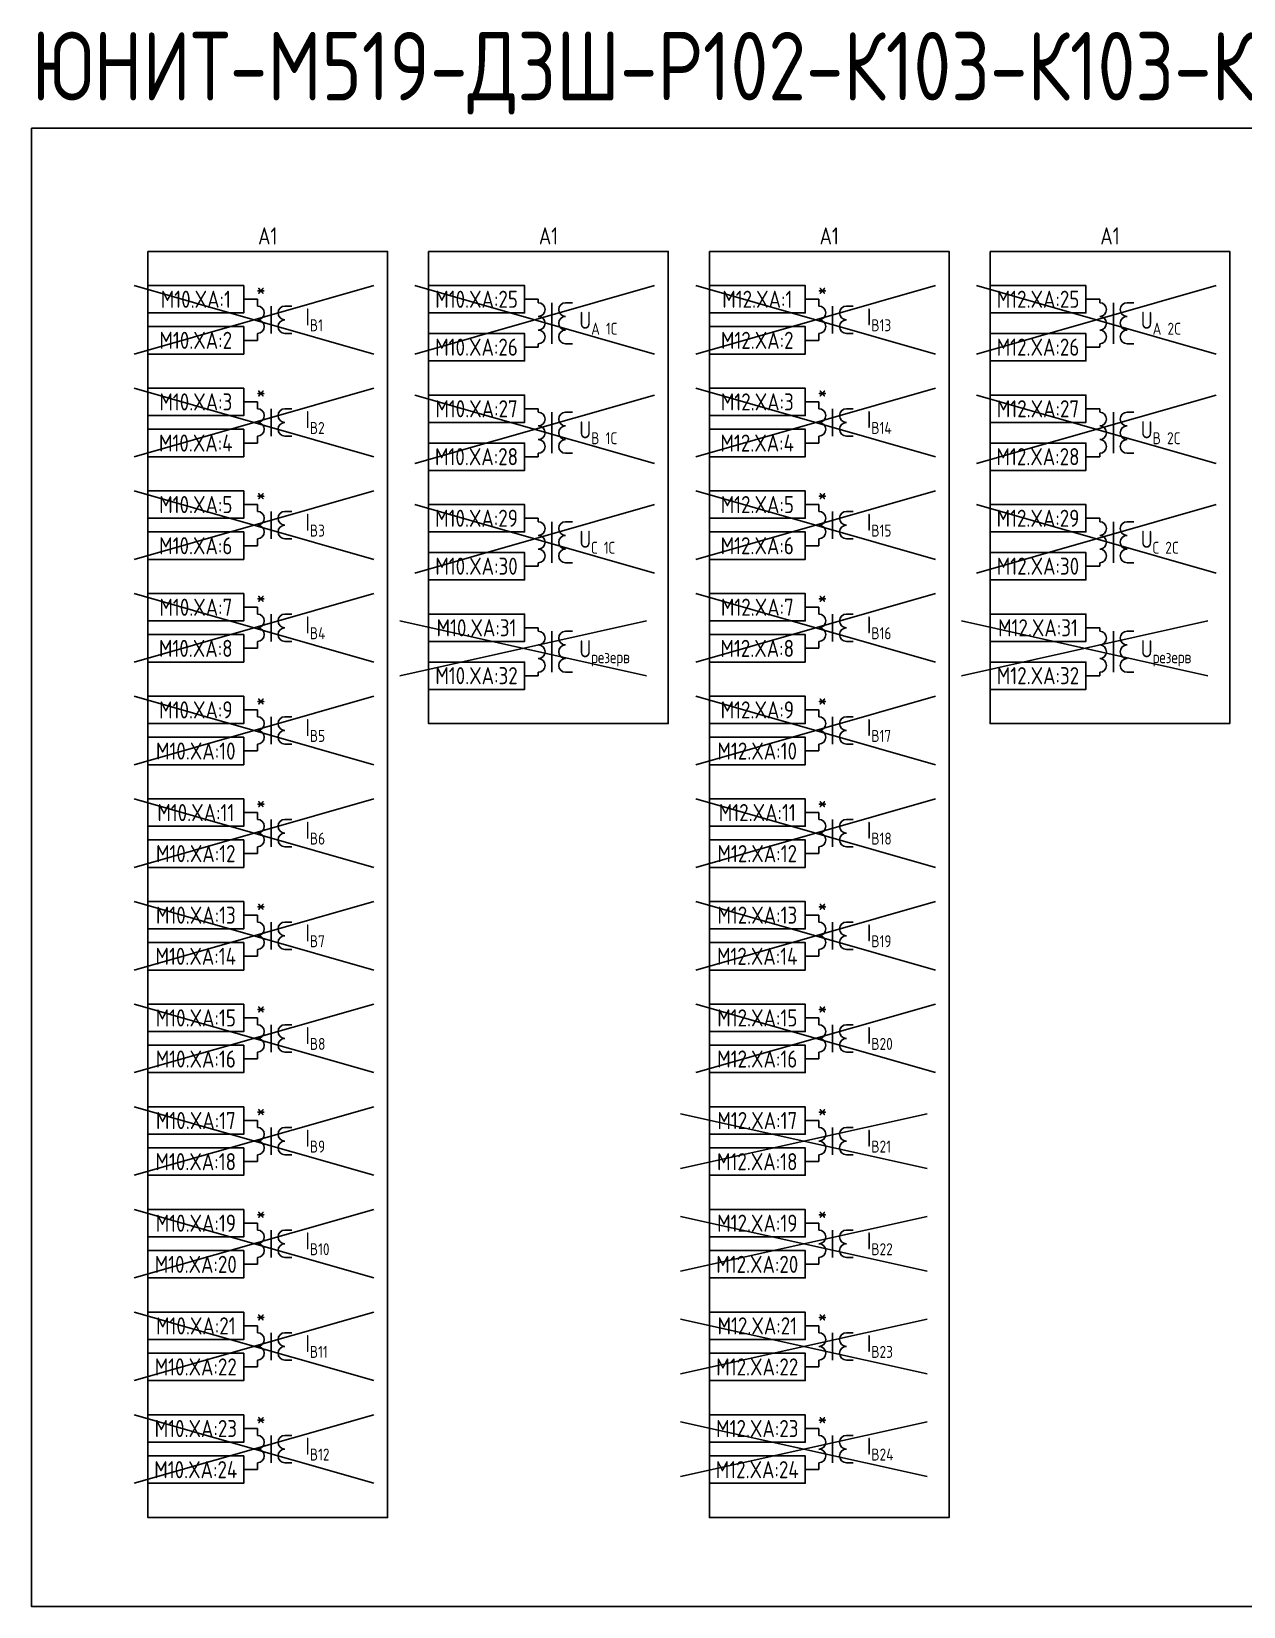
# Model space of a CAD drawing. Header units: millimetres. Extents: x -1612 to 9998, y -90 to 1220.
# Drawn here: x -1049.2 to -872.2, y 309 to 539.1 of the extents above; entities that cross this region are included whole.
import ezdxf

# ---------------------------------------------------------------- set-up
doc = ezdxf.new("R2010")
doc.units = ezdxf.units.MM
doc.styles.add('Gost_type_A', font='GOST_A.TTF')

msp = doc.modelspace()

# ---------------------------------------------------------------- linework, layer by layer
at = {"color": 210}
for p, q in [((-1034.18, 502), (-999.18, 492)), ((-1034.18, 492), (-999.18, 502)), ((-993.18, 502), (-958.18, 492)), ((-993.18, 492), (-958.18, 502)), ((-952.18, 502), (-917.18, 492)), ((-952.18, 492), (-917.18, 502)), ((-911.18, 502), (-876.18, 492)), ((-911.18, 492), (-876.18, 502)), ((-1034.18, 487), (-999.18, 477)), ((-1034.18, 477), (-999.18, 487)), ((-993.18, 486), (-958.18, 476)), ((-993.18, 476), (-958.18, 486)), ((-952.18, 487), (-917.18, 477)), ((-952.18, 477), (-917.18, 487)), ((-911.18, 486), (-876.18, 476)), ((-911.18, 476), (-876.18, 486)), ((-1034.18, 472), (-999.18, 462)), ((-1034.18, 462), (-999.18, 472)), ((-952.18, 472), (-917.18, 462)), ((-952.18, 462), (-917.18, 472)), ((-993.18, 470), (-958.18, 460)), ((-993.18, 460), (-958.18, 470)), ((-911.18, 470), (-876.18, 460)), ((-911.18, 460), (-876.18, 470)), ((-1034.18, 457), (-999.18, 447)), ((-1034.18, 447), (-999.18, 457)), ((-952.18, 457), (-917.18, 447)), ((-952.18, 447), (-917.18, 457)), ((-1034.18, 442), (-999.18, 432)), ((-1034.18, 432), (-999.18, 442)), ((-952.18, 442), (-917.18, 432)), ((-952.18, 432), (-917.18, 442)), ((-1034.18, 427), (-999.18, 417)), ((-1034.18, 417), (-999.18, 427)), ((-952.18, 427), (-917.18, 417)), ((-952.18, 417), (-917.18, 427)), ((-1034.18, 412), (-999.18, 402)), ((-1034.18, 402), (-999.18, 412)), ((-952.18, 412), (-917.18, 402)), ((-952.18, 402), (-917.18, 412)), ((-1034.18, 397), (-999.18, 387)), ((-1034.18, 387), (-999.18, 397)), ((-952.18, 397), (-917.18, 387)), ((-952.18, 387), (-917.18, 397)), ((-1034.18, 382), (-999.18, 372)), ((-1034.18, 372), (-999.18, 382)), ((-1034.18, 367), (-999.18, 357)), ((-1034.18, 357), (-999.18, 367)), ((-1034.18, 352), (-999.18, 342)), ((-1034.18, 342), (-999.18, 352)), ((-1034.18, 337), (-999.18, 327)), ((-1034.18, 327), (-999.18, 337))]:
    msp.add_line(p, q, dxfattribs=at)
for p, q in [((-1016.18, 500), (-1018.18, 500)), ((-934.18, 500), (-936.18, 500)), ((-1018.18, 494), (-1016.18, 494)), ((-936.18, 494), (-934.18, 494)), ((-1016.18, 485), (-1018.18, 485)), ((-934.18, 485), (-936.18, 485)), ((-1018.18, 479), (-1016.18, 479)), ((-936.18, 479), (-934.18, 479)), ((-1016.18, 470), (-1018.18, 470)), ((-934.18, 470), (-936.18, 470)), ((-1018.18, 464), (-1016.18, 464)), ((-936.18, 464), (-934.18, 464)), ((-1016.18, 455), (-1018.18, 455)), ((-934.18, 455), (-936.18, 455)), ((-1018.18, 449), (-1016.18, 449)), ((-936.18, 449), (-934.18, 449)), ((-1016.18, 440), (-1018.18, 440)), ((-934.18, 440), (-936.18, 440)), ((-1018.18, 434), (-1016.18, 434)), ((-936.18, 434), (-934.18, 434)), ((-1016.18, 425), (-1018.18, 425)), ((-934.18, 425), (-936.18, 425)), ((-1018.18, 419), (-1016.18, 419)), ((-936.18, 419), (-934.18, 419)), ((-1016.18, 410), (-1018.18, 410)), ((-934.18, 410), (-936.18, 410)), ((-1018.18, 404), (-1016.18, 404)), ((-936.18, 404), (-934.18, 404)), ((-1016.18, 395), (-1018.18, 395)), ((-934.18, 395), (-936.18, 395)), ((-1018.18, 389), (-1016.18, 389)), ((-936.18, 389), (-934.18, 389)), ((-1016.18, 380), (-1018.18, 380)), ((-934.18, 380), (-936.18, 380)), ((-1018.18, 374), (-1016.18, 374)), ((-936.18, 374), (-934.18, 374)), ((-1016.18, 365), (-1018.18, 365)), ((-934.18, 365), (-936.18, 365)), ((-1018.18, 359), (-1016.18, 359)), ((-936.18, 359), (-934.18, 359)), ((-1016.18, 350), (-1018.18, 350)), ((-934.18, 350), (-936.18, 350)), ((-1018.18, 344), (-1016.18, 344)), ((-936.18, 344), (-934.18, 344)), ((-1016.18, 335), (-1018.18, 335)), ((-934.18, 335), (-936.18, 335)), ((-1018.18, 329), (-1016.18, 329)), ((-936.18, 329), (-934.18, 329))]:
    msp.add_line(p, q)
at = {"ltscale": 4}
for p, q in [((-1016.18, 500), (-1016.18, 499)), ((-1016.18, 499.5), (-1016.18, 499)), ((-977.18, 500), (-975.18, 500)), ((-975.18, 500), (-975.18, 499.5)), ((-975.18, 500), (-975.18, 499.5)), ((-973.18, 499.5), (-973.18, 495.5)), ((-970.18, 499.5), (-971.18, 499.5)), ((-934.18, 500), (-934.18, 499)), ((-934.18, 499.5), (-934.18, 499)), ((-895.18, 500), (-893.18, 500)), ((-893.18, 500), (-893.18, 499.5)), ((-893.18, 500), (-893.18, 499.5)), ((-891.18, 499.5), (-891.18, 495.5)), ((-888.18, 499.5), (-889.18, 499.5)), ((-1014.18, 499), (-1014.18, 495)), ((-1014.18, 499), (-1014.18, 495)), ((-1011.18, 499), (-1012.18, 499)), ((-1011.18, 499), (-1012.18, 499)), ((-973.18, 497.5), (-973.18, 493.5)), ((-932.18, 499), (-932.18, 495)), ((-932.18, 499), (-932.18, 495)), ((-929.18, 499), (-930.18, 499)), ((-929.18, 499), (-930.18, 499)), ((-891.18, 497.5), (-891.18, 493.5)), ((-1016.18, 494), (-1016.18, 495)), ((-1011.18, 495), (-1012.18, 495)), ((-1011.18, 495), (-1012.18, 495)), ((-934.18, 494), (-934.18, 495)), ((-929.18, 495), (-930.18, 495)), ((-929.18, 495), (-930.18, 495)), ((-975.18, 493), (-977.18, 493)), ((-975.18, 493), (-975.18, 493.5)), ((-970.18, 493.5), (-971.18, 493.5)), ((-893.18, 493), (-895.18, 493)), ((-893.18, 493), (-893.18, 493.5)), ((-888.18, 493.5), (-889.18, 493.5)), ((-1016.18, 485), (-1016.18, 484)), ((-1016.18, 484.5), (-1016.18, 484)), ((-1014.18, 484), (-1014.18, 480)), ((-1014.18, 484), (-1014.18, 480)), ((-1011.18, 484), (-1012.18, 484)), ((-1011.18, 484), (-1012.18, 484)), ((-977.18, 484), (-975.18, 484)), ((-975.18, 484), (-975.18, 483.5)), ((-975.18, 484), (-975.18, 483.5)), ((-973.18, 483.5), (-973.18, 479.5)), ((-970.18, 483.5), (-971.18, 483.5)), ((-934.18, 485), (-934.18, 484)), ((-934.18, 484.5), (-934.18, 484)), ((-932.18, 484), (-932.18, 480)), ((-932.18, 484), (-932.18, 480)), ((-929.18, 484), (-930.18, 484)), ((-929.18, 484), (-930.18, 484)), ((-895.18, 484), (-893.18, 484)), ((-893.18, 484), (-893.18, 483.5)), ((-893.18, 484), (-893.18, 483.5)), ((-891.18, 483.5), (-891.18, 479.5)), ((-888.18, 483.5), (-889.18, 483.5)), ((-973.18, 481.5), (-973.18, 477.5)), ((-891.18, 481.5), (-891.18, 477.5)), ((-1016.18, 479), (-1016.18, 480)), ((-1011.18, 480), (-1012.18, 480)), ((-1011.18, 480), (-1012.18, 480)), ((-934.18, 479), (-934.18, 480)), ((-929.18, 480), (-930.18, 480)), ((-929.18, 480), (-930.18, 480)), ((-975.18, 477), (-977.18, 477)), ((-975.18, 477), (-975.18, 477.5)), ((-970.18, 477.5), (-971.18, 477.5)), ((-893.18, 477), (-895.18, 477)), ((-893.18, 477), (-893.18, 477.5)), ((-888.18, 477.5), (-889.18, 477.5)), ((-1016.18, 470), (-1016.18, 469)), ((-1016.18, 469.5), (-1016.18, 469)), ((-934.18, 470), (-934.18, 469)), ((-934.18, 469.5), (-934.18, 469)), ((-1014.18, 469), (-1014.18, 465)), ((-1014.18, 469), (-1014.18, 465)), ((-1011.18, 469), (-1012.18, 469)), ((-1011.18, 469), (-1012.18, 469)), ((-977.18, 468), (-975.18, 468)), ((-975.18, 468), (-975.18, 467.5)), ((-975.18, 468), (-975.18, 467.5)), ((-973.18, 467.5), (-973.18, 463.5)), ((-970.18, 467.5), (-971.18, 467.5)), ((-932.18, 469), (-932.18, 465)), ((-932.18, 469), (-932.18, 465)), ((-929.18, 469), (-930.18, 469)), ((-929.18, 469), (-930.18, 469)), ((-895.18, 468), (-893.18, 468)), ((-893.18, 468), (-893.18, 467.5)), ((-893.18, 468), (-893.18, 467.5)), ((-891.18, 467.5), (-891.18, 463.5)), ((-888.18, 467.5), (-889.18, 467.5)), ((-1016.18, 464), (-1016.18, 465)), ((-1011.18, 465), (-1012.18, 465)), ((-1011.18, 465), (-1012.18, 465)), ((-973.18, 465.5), (-973.18, 461.5)), ((-934.18, 464), (-934.18, 465)), ((-929.18, 465), (-930.18, 465)), ((-929.18, 465), (-930.18, 465)), ((-891.18, 465.5), (-891.18, 461.5)), ((-975.18, 461), (-977.18, 461)), ((-975.18, 461), (-975.18, 461.5)), ((-970.18, 461.5), (-971.18, 461.5)), ((-893.18, 461), (-895.18, 461)), ((-893.18, 461), (-893.18, 461.5)), ((-888.18, 461.5), (-889.18, 461.5)), ((-1016.18, 455), (-1016.18, 454)), ((-1016.18, 454.5), (-1016.18, 454)), ((-1014.18, 454), (-1014.18, 450)), ((-1014.18, 454), (-1014.18, 450)), ((-1011.18, 454), (-1012.18, 454)), ((-1011.18, 454), (-1012.18, 454)), ((-934.18, 455), (-934.18, 454)), ((-934.18, 454.5), (-934.18, 454)), ((-932.18, 454), (-932.18, 450)), ((-932.18, 454), (-932.18, 450)), ((-929.18, 454), (-930.18, 454)), ((-929.18, 454), (-930.18, 454)), ((-977.18, 452), (-975.18, 452)), ((-975.18, 452), (-975.18, 451.5)), ((-975.18, 452), (-975.18, 451.5)), ((-973.18, 451.5), (-973.18, 447.5)), ((-970.18, 451.5), (-971.18, 451.5)), ((-895.18, 452), (-893.18, 452)), ((-893.18, 452), (-893.18, 451.5)), ((-893.18, 452), (-893.18, 451.5)), ((-891.18, 451.5), (-891.18, 447.5)), ((-888.18, 451.5), (-889.18, 451.5)), ((-1016.18, 449), (-1016.18, 450)), ((-1011.18, 450), (-1012.18, 450)), ((-1011.18, 450), (-1012.18, 450)), ((-973.18, 449.5), (-973.18, 445.5)), ((-934.18, 449), (-934.18, 450)), ((-929.18, 450), (-930.18, 450)), ((-929.18, 450), (-930.18, 450)), ((-891.18, 449.5), (-891.18, 445.5)), ((-975.18, 445), (-977.18, 445)), ((-975.18, 445), (-975.18, 445.5)), ((-970.18, 445.5), (-971.18, 445.5)), ((-893.18, 445), (-895.18, 445)), ((-893.18, 445), (-893.18, 445.5)), ((-888.18, 445.5), (-889.18, 445.5)), ((-1016.18, 440), (-1016.18, 439)), ((-934.18, 440), (-934.18, 439)), ((-1016.18, 439.5), (-1016.18, 439)), ((-1014.18, 439), (-1014.18, 435)), ((-1014.18, 439), (-1014.18, 435)), ((-1011.18, 439), (-1012.18, 439)), ((-1011.18, 439), (-1012.18, 439)), ((-934.18, 439.5), (-934.18, 439)), ((-932.18, 439), (-932.18, 435)), ((-932.18, 439), (-932.18, 435)), ((-929.18, 439), (-930.18, 439)), ((-929.18, 439), (-930.18, 439)), ((-1016.18, 434), (-1016.18, 435)), ((-1011.18, 435), (-1012.18, 435)), ((-1011.18, 435), (-1012.18, 435)), ((-934.18, 434), (-934.18, 435)), ((-929.18, 435), (-930.18, 435)), ((-929.18, 435), (-930.18, 435)), ((-1016.18, 425), (-1016.18, 424)), ((-1016.18, 424.5), (-1016.18, 424)), ((-1014.18, 424), (-1014.18, 420)), ((-1014.18, 424), (-1014.18, 420)), ((-1011.18, 424), (-1012.18, 424)), ((-1011.18, 424), (-1012.18, 424)), ((-934.18, 425), (-934.18, 424)), ((-934.18, 424.5), (-934.18, 424)), ((-932.18, 424), (-932.18, 420)), ((-932.18, 424), (-932.18, 420)), ((-929.18, 424), (-930.18, 424)), ((-929.18, 424), (-930.18, 424)), ((-1016.18, 419), (-1016.18, 420)), ((-1011.18, 420), (-1012.18, 420)), ((-1011.18, 420), (-1012.18, 420)), ((-934.18, 419), (-934.18, 420)), ((-929.18, 420), (-930.18, 420)), ((-929.18, 420), (-930.18, 420)), ((-1016.18, 410), (-1016.18, 409)), ((-934.18, 410), (-934.18, 409)), ((-1016.18, 409.5), (-1016.18, 409)), ((-1014.18, 409), (-1014.18, 405)), ((-1014.18, 409), (-1014.18, 405)), ((-1011.18, 409), (-1012.18, 409)), ((-1011.18, 409), (-1012.18, 409)), ((-934.18, 409.5), (-934.18, 409)), ((-932.18, 409), (-932.18, 405)), ((-932.18, 409), (-932.18, 405)), ((-929.18, 409), (-930.18, 409)), ((-929.18, 409), (-930.18, 409)), ((-1016.18, 404), (-1016.18, 405)), ((-1011.18, 405), (-1012.18, 405)), ((-1011.18, 405), (-1012.18, 405)), ((-934.18, 404), (-934.18, 405)), ((-929.18, 405), (-930.18, 405)), ((-929.18, 405), (-930.18, 405)), ((-1016.18, 395), (-1016.18, 394)), ((-1016.18, 394.5), (-1016.18, 394)), ((-1014.18, 394), (-1014.18, 390)), ((-1014.18, 394), (-1014.18, 390)), ((-1011.18, 394), (-1012.18, 394)), ((-1011.18, 394), (-1012.18, 394)), ((-934.18, 395), (-934.18, 394)), ((-934.18, 394.5), (-934.18, 394)), ((-932.18, 394), (-932.18, 390)), ((-932.18, 394), (-932.18, 390)), ((-929.18, 394), (-930.18, 394)), ((-929.18, 394), (-930.18, 394)), ((-1016.18, 389), (-1016.18, 390)), ((-1011.18, 390), (-1012.18, 390)), ((-1011.18, 390), (-1012.18, 390)), ((-934.18, 389), (-934.18, 390)), ((-929.18, 390), (-930.18, 390)), ((-929.18, 390), (-930.18, 390)), ((-1016.18, 380), (-1016.18, 379)), ((-934.18, 380), (-934.18, 379)), ((-1016.18, 379.5), (-1016.18, 379)), ((-1014.18, 379), (-1014.18, 375)), ((-1014.18, 379), (-1014.18, 375)), ((-1011.18, 379), (-1012.18, 379)), ((-1011.18, 379), (-1012.18, 379)), ((-934.18, 379.5), (-934.18, 379)), ((-932.18, 379), (-932.18, 375)), ((-932.18, 379), (-932.18, 375)), ((-929.18, 379), (-930.18, 379)), ((-929.18, 379), (-930.18, 379)), ((-1016.18, 374), (-1016.18, 375)), ((-1011.18, 375), (-1012.18, 375)), ((-1011.18, 375), (-1012.18, 375)), ((-934.18, 374), (-934.18, 375)), ((-929.18, 375), (-930.18, 375)), ((-929.18, 375), (-930.18, 375)), ((-1016.18, 365), (-1016.18, 364)), ((-1016.18, 364.5), (-1016.18, 364)), ((-1014.18, 364), (-1014.18, 360)), ((-1014.18, 364), (-1014.18, 360)), ((-1011.18, 364), (-1012.18, 364)), ((-1011.18, 364), (-1012.18, 364)), ((-934.18, 365), (-934.18, 364)), ((-934.18, 364.5), (-934.18, 364)), ((-932.18, 364), (-932.18, 360)), ((-932.18, 364), (-932.18, 360)), ((-929.18, 364), (-930.18, 364)), ((-929.18, 364), (-930.18, 364)), ((-1016.18, 359), (-1016.18, 360)), ((-1011.18, 360), (-1012.18, 360)), ((-1011.18, 360), (-1012.18, 360)), ((-934.18, 359), (-934.18, 360)), ((-929.18, 360), (-930.18, 360)), ((-929.18, 360), (-930.18, 360)), ((-1016.18, 350), (-1016.18, 349)), ((-934.18, 350), (-934.18, 349)), ((-1016.18, 349.5), (-1016.18, 349)), ((-1014.18, 349), (-1014.18, 345)), ((-1014.18, 349), (-1014.18, 345)), ((-1011.18, 349), (-1012.18, 349)), ((-1011.18, 349), (-1012.18, 349)), ((-934.18, 349.5), (-934.18, 349)), ((-932.18, 349), (-932.18, 345)), ((-932.18, 349), (-932.18, 345)), ((-929.18, 349), (-930.18, 349)), ((-929.18, 349), (-930.18, 349)), ((-1016.18, 344), (-1016.18, 345)), ((-1011.18, 345), (-1012.18, 345)), ((-1011.18, 345), (-1012.18, 345)), ((-934.18, 344), (-934.18, 345)), ((-929.18, 345), (-930.18, 345)), ((-929.18, 345), (-930.18, 345)), ((-1016.18, 335), (-1016.18, 334)), ((-1016.18, 334.5), (-1016.18, 334)), ((-1014.18, 334), (-1014.18, 330)), ((-1014.18, 334), (-1014.18, 330)), ((-1011.18, 334), (-1012.18, 334)), ((-1011.18, 334), (-1012.18, 334)), ((-934.18, 335), (-934.18, 334)), ((-934.18, 334.5), (-934.18, 334)), ((-932.18, 334), (-932.18, 330)), ((-932.18, 334), (-932.18, 330)), ((-929.18, 334), (-930.18, 334)), ((-929.18, 334), (-930.18, 334)), ((-1016.18, 329), (-1016.18, 330)), ((-1011.18, 330), (-1012.18, 330)), ((-1011.18, 330), (-1012.18, 330)), ((-934.18, 329), (-934.18, 330)), ((-929.18, 330), (-930.18, 330)), ((-929.18, 330), (-930.18, 330))]:
    msp.add_line(p, q, dxfattribs=at)
at = {"color": 3}
for p, q in [((-995.38, 453), (-959.38, 445)), ((-995.38, 445), (-959.38, 453)), ((-913.38, 453), (-877.38, 445)), ((-913.38, 445), (-877.38, 453)), ((-954.38, 381), (-918.38, 373)), ((-954.38, 373), (-918.38, 381)), ((-954.38, 366), (-918.38, 358)), ((-954.38, 358), (-918.38, 366)), ((-954.38, 351), (-918.38, 343)), ((-954.38, 343), (-918.38, 351)), ((-954.38, 336), (-918.38, 328)), ((-954.38, 328), (-918.38, 336))]:
    msp.add_line(p, q, dxfattribs=at)
for points in [[(-1049.18, 525), (213.82, 525), (213.82, 309), (-1049.18, 309)], [(-1032.18, 507), (-997.18, 507), (-997.18, 322), (-1032.18, 322)], [(-991.18, 507), (-956.18, 507), (-956.18, 438), (-991.18, 438)], [(-950.18, 507), (-915.18, 507), (-915.18, 322), (-950.18, 322)], [(-909.18, 507), (-874.18, 507), (-874.18, 438), (-909.18, 438)], [(-1032.18, 502), (-1018.18, 502), (-1018.18, 498), (-1032.18, 498)], [(-991.18, 502), (-977.18, 502), (-977.18, 498), (-991.18, 498)], [(-950.18, 502), (-936.18, 502), (-936.18, 498), (-950.18, 498)], [(-909.18, 502), (-895.18, 502), (-895.18, 498), (-909.18, 498)], [(-1032.18, 496), (-1018.18, 496), (-1018.18, 492), (-1032.18, 492)], [(-991.18, 495), (-977.18, 495), (-977.18, 491), (-991.18, 491)], [(-950.18, 496), (-936.18, 496), (-936.18, 492), (-950.18, 492)], [(-909.18, 495), (-895.18, 495), (-895.18, 491), (-909.18, 491)], [(-1032.18, 487), (-1018.18, 487), (-1018.18, 483), (-1032.18, 483)], [(-991.18, 486), (-977.18, 486), (-977.18, 482), (-991.18, 482)], [(-950.18, 487), (-936.18, 487), (-936.18, 483), (-950.18, 483)], [(-909.18, 486), (-895.18, 486), (-895.18, 482), (-909.18, 482)], [(-1032.18, 481), (-1018.18, 481), (-1018.18, 477), (-1032.18, 477)], [(-950.18, 481), (-936.18, 481), (-936.18, 477), (-950.18, 477)], [(-991.18, 479), (-977.18, 479), (-977.18, 475), (-991.18, 475)], [(-909.18, 479), (-895.18, 479), (-895.18, 475), (-909.18, 475)], [(-1032.18, 472), (-1018.18, 472), (-1018.18, 468), (-1032.18, 468)], [(-950.18, 472), (-936.18, 472), (-936.18, 468), (-950.18, 468)], [(-991.18, 470), (-977.18, 470), (-977.18, 466), (-991.18, 466)], [(-909.18, 470), (-895.18, 470), (-895.18, 466), (-909.18, 466)], [(-1032.18, 466), (-1018.18, 466), (-1018.18, 462), (-1032.18, 462)], [(-950.18, 466), (-936.18, 466), (-936.18, 462), (-950.18, 462)], [(-991.18, 463), (-977.18, 463), (-977.18, 459), (-991.18, 459)], [(-909.18, 463), (-895.18, 463), (-895.18, 459), (-909.18, 459)], [(-1032.18, 457), (-1018.18, 457), (-1018.18, 453), (-1032.18, 453)], [(-950.18, 457), (-936.18, 457), (-936.18, 453), (-950.18, 453)], [(-991.18, 454), (-977.18, 454), (-977.18, 450), (-991.18, 450)], [(-909.18, 454), (-895.18, 454), (-895.18, 450), (-909.18, 450)], [(-1032.18, 451), (-1018.18, 451), (-1018.18, 447), (-1032.18, 447)], [(-950.18, 451), (-936.18, 451), (-936.18, 447), (-950.18, 447)], [(-991.18, 447), (-977.18, 447), (-977.18, 443), (-991.18, 443)], [(-909.18, 447), (-895.18, 447), (-895.18, 443), (-909.18, 443)], [(-1032.18, 442), (-1018.18, 442), (-1018.18, 438), (-1032.18, 438)], [(-950.18, 442), (-936.18, 442), (-936.18, 438), (-950.18, 438)], [(-1032.18, 436), (-1018.18, 436), (-1018.18, 432), (-1032.18, 432)], [(-950.18, 436), (-936.18, 436), (-936.18, 432), (-950.18, 432)], [(-1032.18, 427), (-1018.18, 427), (-1018.18, 423), (-1032.18, 423)], [(-950.18, 427), (-936.18, 427), (-936.18, 423), (-950.18, 423)], [(-1032.18, 421), (-1018.18, 421), (-1018.18, 417), (-1032.18, 417)], [(-950.18, 421), (-936.18, 421), (-936.18, 417), (-950.18, 417)], [(-1032.18, 412), (-1018.18, 412), (-1018.18, 408), (-1032.18, 408)], [(-950.18, 412), (-936.18, 412), (-936.18, 408), (-950.18, 408)], [(-1032.18, 406), (-1018.18, 406), (-1018.18, 402), (-1032.18, 402)], [(-950.18, 406), (-936.18, 406), (-936.18, 402), (-950.18, 402)], [(-1032.18, 397), (-1018.18, 397), (-1018.18, 393), (-1032.18, 393)], [(-950.18, 397), (-936.18, 397), (-936.18, 393), (-950.18, 393)], [(-1032.18, 391), (-1018.18, 391), (-1018.18, 387), (-1032.18, 387)], [(-950.18, 391), (-936.18, 391), (-936.18, 387), (-950.18, 387)], [(-1032.18, 382), (-1018.18, 382), (-1018.18, 378), (-1032.18, 378)], [(-950.18, 382), (-936.18, 382), (-936.18, 378), (-950.18, 378)], [(-1032.18, 376), (-1018.18, 376), (-1018.18, 372), (-1032.18, 372)], [(-950.18, 376), (-936.18, 376), (-936.18, 372), (-950.18, 372)], [(-1032.18, 367), (-1018.18, 367), (-1018.18, 363), (-1032.18, 363)], [(-950.18, 367), (-936.18, 367), (-936.18, 363), (-950.18, 363)], [(-1032.18, 361), (-1018.18, 361), (-1018.18, 357), (-1032.18, 357)], [(-950.18, 361), (-936.18, 361), (-936.18, 357), (-950.18, 357)], [(-1032.18, 352), (-1018.18, 352), (-1018.18, 348), (-1032.18, 348)], [(-950.18, 352), (-936.18, 352), (-936.18, 348), (-950.18, 348)], [(-1032.18, 346), (-1018.18, 346), (-1018.18, 342), (-1032.18, 342)], [(-950.18, 346), (-936.18, 346), (-936.18, 342), (-950.18, 342)], [(-1032.18, 337), (-1018.18, 337), (-1018.18, 333), (-1032.18, 333)], [(-950.18, 337), (-936.18, 337), (-936.18, 333), (-950.18, 333)], [(-1032.18, 331), (-1018.18, 331), (-1018.18, 327), (-1032.18, 327)], [(-950.18, 331), (-936.18, 331), (-936.18, 327), (-950.18, 327)]]:
    msp.add_lwpolyline(points, close=True)
at = {"ltscale": 4}
for centre, start, end in [((-975.18, 498.5), 270, 90), ((-971.18, 498.5), 90, 270), ((-971.18, 498.5), 90, 270), ((-893.18, 498.5), 270, 90), ((-889.18, 498.5), 90, 270), ((-889.18, 498.5), 90, 270), ((-1016.18, 498), 270, 90), ((-1016.18, 498), 270, 90), ((-1012.18, 498), 90, 270), ((-1012.18, 498), 90, 270), ((-975.18, 496.5), 270, 90), ((-971.18, 496.5), 90, 270), ((-971.18, 496.5), 90, 270), ((-934.18, 498), 270, 90), ((-934.18, 498), 270, 90), ((-930.18, 498), 90, 270), ((-930.18, 498), 90, 270), ((-893.18, 496.5), 270, 90), ((-889.18, 496.5), 90, 270), ((-889.18, 496.5), 90, 270), ((-1016.18, 496), 270, 90), ((-1016.18, 496), 270, 90), ((-1012.18, 496), 90, 270), ((-1012.18, 496), 90, 270), ((-975.18, 494.5), 270, 90), ((-971.18, 494.5), 90, 270), ((-934.18, 496), 270, 90), ((-934.18, 496), 270, 90), ((-930.18, 496), 90, 270), ((-930.18, 496), 90, 270), ((-893.18, 494.5), 270, 90), ((-889.18, 494.5), 90, 270), ((-1016.18, 483), 270, 90), ((-1016.18, 483), 270, 90), ((-1012.18, 483), 90, 270), ((-1012.18, 483), 90, 270), ((-975.18, 482.5), 270, 90), ((-971.18, 482.5), 90, 270), ((-971.18, 482.5), 90, 270), ((-934.18, 483), 270, 90), ((-934.18, 483), 270, 90), ((-930.18, 483), 90, 270), ((-930.18, 483), 90, 270), ((-893.18, 482.5), 270, 90), ((-889.18, 482.5), 90, 270), ((-889.18, 482.5), 90, 270), ((-1016.18, 481), 270, 90), ((-1016.18, 481), 270, 90), ((-1012.18, 481), 90, 270), ((-1012.18, 481), 90, 270), ((-975.18, 480.5), 270, 90), ((-971.18, 480.5), 90, 270), ((-971.18, 480.5), 90, 270), ((-934.18, 481), 270, 90), ((-934.18, 481), 270, 90), ((-930.18, 481), 90, 270), ((-930.18, 481), 90, 270), ((-893.18, 480.5), 270, 90), ((-889.18, 480.5), 90, 270), ((-889.18, 480.5), 90, 270), ((-975.18, 478.5), 270, 90), ((-971.18, 478.5), 90, 270), ((-893.18, 478.5), 270, 90), ((-889.18, 478.5), 90, 270), ((-1016.18, 468), 270, 90), ((-1016.18, 468), 270, 90), ((-1012.18, 468), 90, 270), ((-1012.18, 468), 90, 270), ((-975.18, 466.5), 270, 90), ((-971.18, 466.5), 90, 270), ((-971.18, 466.5), 90, 270), ((-934.18, 468), 270, 90), ((-934.18, 468), 270, 90), ((-930.18, 468), 90, 270), ((-930.18, 468), 90, 270), ((-893.18, 466.5), 270, 90), ((-889.18, 466.5), 90, 270), ((-889.18, 466.5), 90, 270), ((-1016.18, 466), 270, 90), ((-1016.18, 466), 270, 90), ((-1012.18, 466), 90, 270), ((-1012.18, 466), 90, 270), ((-975.18, 464.5), 270, 90), ((-971.18, 464.5), 90, 270), ((-971.18, 464.5), 90, 270), ((-934.18, 466), 270, 90), ((-934.18, 466), 270, 90), ((-930.18, 466), 90, 270), ((-930.18, 466), 90, 270), ((-893.18, 464.5), 270, 90), ((-889.18, 464.5), 90, 270), ((-889.18, 464.5), 90, 270), ((-975.18, 462.5), 270, 90), ((-971.18, 462.5), 90, 270), ((-893.18, 462.5), 270, 90), ((-889.18, 462.5), 90, 270), ((-1016.18, 453), 270, 90), ((-1016.18, 453), 270, 90), ((-1012.18, 453), 90, 270), ((-1012.18, 453), 90, 270), ((-934.18, 453), 270, 90), ((-934.18, 453), 270, 90), ((-930.18, 453), 90, 270), ((-930.18, 453), 90, 270), ((-1016.18, 451), 270, 90), ((-1016.18, 451), 270, 90), ((-1012.18, 451), 90, 270), ((-1012.18, 451), 90, 270), ((-975.18, 450.5), 270, 90), ((-971.18, 450.5), 90, 270), ((-971.18, 450.5), 90, 270), ((-934.18, 451), 270, 90), ((-934.18, 451), 270, 90), ((-930.18, 451), 90, 270), ((-930.18, 451), 90, 270), ((-893.18, 450.5), 270, 90), ((-889.18, 450.5), 90, 270), ((-889.18, 450.5), 90, 270), ((-975.18, 448.5), 270, 90), ((-971.18, 448.5), 90, 270), ((-971.18, 448.5), 90, 270), ((-893.18, 448.5), 270, 90), ((-889.18, 448.5), 90, 270), ((-889.18, 448.5), 90, 270), ((-975.18, 446.5), 270, 90), ((-971.18, 446.5), 90, 270), ((-893.18, 446.5), 270, 90), ((-889.18, 446.5), 90, 270), ((-1016.18, 438), 270, 90), ((-1016.18, 438), 270, 90), ((-1012.18, 438), 90, 270), ((-1012.18, 438), 90, 270), ((-934.18, 438), 270, 90), ((-934.18, 438), 270, 90), ((-930.18, 438), 90, 270), ((-930.18, 438), 90, 270), ((-1016.18, 436), 270, 90), ((-1016.18, 436), 270, 90), ((-1012.18, 436), 90, 270), ((-1012.18, 436), 90, 270), ((-934.18, 436), 270, 90), ((-934.18, 436), 270, 90), ((-930.18, 436), 90, 270), ((-930.18, 436), 90, 270), ((-1016.18, 423), 270, 90), ((-1016.18, 423), 270, 90), ((-1012.18, 423), 90, 270), ((-1012.18, 423), 90, 270), ((-934.18, 423), 270, 90), ((-934.18, 423), 270, 90), ((-930.18, 423), 90, 270), ((-930.18, 423), 90, 270), ((-1016.18, 421), 270, 90), ((-1016.18, 421), 270, 90), ((-1012.18, 421), 90, 270), ((-1012.18, 421), 90, 270), ((-934.18, 421), 270, 90), ((-934.18, 421), 270, 90), ((-930.18, 421), 90, 270), ((-930.18, 421), 90, 270), ((-1016.18, 408), 270, 90), ((-1016.18, 408), 270, 90), ((-1012.18, 408), 90, 270), ((-1012.18, 408), 90, 270), ((-934.18, 408), 270, 90), ((-934.18, 408), 270, 90), ((-930.18, 408), 90, 270), ((-930.18, 408), 90, 270), ((-1016.18, 406), 270, 90), ((-1016.18, 406), 270, 90), ((-1012.18, 406), 90, 270), ((-1012.18, 406), 90, 270), ((-934.18, 406), 270, 90), ((-934.18, 406), 270, 90), ((-930.18, 406), 90, 270), ((-930.18, 406), 90, 270), ((-1016.18, 393), 270, 90), ((-1016.18, 393), 270, 90), ((-1012.18, 393), 90, 270), ((-1012.18, 393), 90, 270), ((-934.18, 393), 270, 90), ((-934.18, 393), 270, 90), ((-930.18, 393), 90, 270), ((-930.18, 393), 90, 270), ((-1016.18, 391), 270, 90), ((-1016.18, 391), 270, 90), ((-1012.18, 391), 90, 270), ((-1012.18, 391), 90, 270), ((-934.18, 391), 270, 90), ((-934.18, 391), 270, 90), ((-930.18, 391), 90, 270), ((-930.18, 391), 90, 270), ((-1016.18, 378), 270, 90), ((-1016.18, 378), 270, 90), ((-1012.18, 378), 90, 270), ((-1012.18, 378), 90, 270), ((-934.18, 378), 270, 90), ((-934.18, 378), 270, 90), ((-930.18, 378), 90, 270), ((-930.18, 378), 90, 270), ((-1016.18, 376), 270, 90), ((-1016.18, 376), 270, 90), ((-1012.18, 376), 90, 270), ((-1012.18, 376), 90, 270), ((-934.18, 376), 270, 90), ((-934.18, 376), 270, 90), ((-930.18, 376), 90, 270), ((-930.18, 376), 90, 270), ((-1016.18, 363), 270, 90), ((-1016.18, 363), 270, 90), ((-1012.18, 363), 90, 270), ((-1012.18, 363), 90, 270), ((-934.18, 363), 270, 90), ((-934.18, 363), 270, 90), ((-930.18, 363), 90, 270), ((-930.18, 363), 90, 270), ((-1016.18, 361), 270, 90), ((-1016.18, 361), 270, 90), ((-1012.18, 361), 90, 270), ((-1012.18, 361), 90, 270), ((-934.18, 361), 270, 90), ((-934.18, 361), 270, 90), ((-930.18, 361), 90, 270), ((-930.18, 361), 90, 270), ((-1016.18, 348), 270, 90), ((-1016.18, 348), 270, 90), ((-1012.18, 348), 90, 270), ((-1012.18, 348), 90, 270), ((-934.18, 348), 270, 90), ((-934.18, 348), 270, 90), ((-930.18, 348), 90, 270), ((-930.18, 348), 90, 270), ((-1016.18, 346), 270, 90), ((-1016.18, 346), 270, 90), ((-1012.18, 346), 90, 270), ((-1012.18, 346), 90, 270), ((-934.18, 346), 270, 90), ((-934.18, 346), 270, 90), ((-930.18, 346), 90, 270), ((-930.18, 346), 90, 270), ((-1016.18, 333), 270, 90), ((-1016.18, 333), 270, 90), ((-1012.18, 333), 90, 270), ((-1012.18, 333), 90, 270), ((-934.18, 333), 270, 90), ((-934.18, 333), 270, 90), ((-930.18, 333), 90, 270), ((-930.18, 333), 90, 270), ((-1016.18, 331), 270, 90), ((-1016.18, 331), 270, 90), ((-1012.18, 331), 90, 270), ((-1012.18, 331), 90, 270), ((-934.18, 331), 270, 90), ((-934.18, 331), 270, 90), ((-930.18, 331), 90, 270), ((-930.18, 331), 90, 270)]:
    msp.add_arc(centre, 1, start, end, dxfattribs=at)

# ---------------------------------------------------------------- texts
at = {"attachment_point": 8, "line_spacing_factor": 0.9, "style": 'Gost_type_A'}
for s, insert, char_height, width in [('\\pxql;ЮНИТ-М519-ДЗШ-Р102-К103-К103-К103-В121-В121-В121-В121-В101-М1С4.0С00-М1С4.0С00-С01.03', (-621.68, 527), 10, 855), ('A1', (-1014.68, 508), 2.5, 35), ('A1', (-973.68, 508), 2.5, 35), ('A1', (-932.68, 508), 2.5, 35), ('A1', (-891.68, 508), 2.5, 35)]:
    msp.add_mtext(s, dxfattribs=dict(at, insert=insert, char_height=char_height, width=width))
at = {"char_height": 2.5, "style": 'Gost_type_A'}
for s, insert, width, attachment_point in [('*', (-1015.68, 501.5), 3, 5), ('*', (-933.68, 501.5), 3, 5), ('M10.XA:1', (-1025.18, 500), 14, 5), ('M10.XA:25', (-984.18, 500), 14, 5), ('M12.XA:1', (-943.18, 500), 14, 5), ('M12.XA:25', (-902.18, 500), 14, 5), ('\\A1;I{\\H0.7x;\\S^ B1;}', (-1009.18, 497), 8, 4), ('\\A1;U{\\H0.7x;\\S^ А 1С;}', (-969.18, 496.5), 12, 4), ('\\A1;I{\\H0.7x;\\S^ B13;}', (-927.18, 497), 8, 4), ('\\A1;U{\\H0.7x;\\S^ A 2C;}', (-887.18, 496.5), 12, 4), ('M10.XA:2', (-1025.19, 494), 14.018, 5), ('M12.XA:2', (-943.19, 494), 14.018, 5), ('M10.XA:26', (-984.19, 493), 14.018, 5), ('M12.XA:26', (-902.19, 493), 14.018, 5), ('M10.XA:3', (-1025.18, 485), 14, 5), ('*', (-1015.68, 486.5), 3, 5), ('M12.XA:3', (-943.18, 485), 14, 5), ('*', (-933.68, 486.5), 3, 5), ('\\A1;I{\\H0.7x;\\S^ B2;}', (-1009.18, 482), 8, 4), ('M10.XA:27', (-984.19, 484), 14.018, 5), ('\\A1;I{\\H0.7x;\\S^ B14;}', (-927.18, 482), 8, 4), ('M12.XA:27', (-902.19, 484), 14.018, 5), ('\\A1;U{\\H0.7x;\\S^ B 1C;}', (-969.18, 480.5), 12, 4), ('\\A1;U{\\H0.7x;\\S^ B 2C;}', (-887.18, 480.5), 12, 4), ('M10.XA:4', (-1025.19, 478.99), 14.018, 5), ('M12.XA:4', (-943.19, 478.99), 14.018, 5), ('M10.XA:28', (-984.19, 477), 14.018, 5), ('M12.XA:28', (-902.19, 477), 14.018, 5), ('M10.XA:5', (-1025.18, 470), 14, 5), ('*', (-1015.68, 471.5), 3, 5), ('M12.XA:5', (-943.18, 470), 14, 5), ('*', (-933.68, 471.5), 3, 5), ('\\A1;I{\\H0.7x;\\S^ B3;}', (-1009.18, 467), 8, 4), ('M10.XA:29', (-984.19, 468), 14.018, 5), ('\\A1;I{\\H0.7x;\\S^ B15;}', (-927.18, 467), 8, 4), ('M12.XA:29', (-902.19, 468), 14.018, 5), ('M10.XA:6', (-1025.19, 463.99), 14.018, 5), ('\\A1;U{\\H0.7x;\\S^ С 1С;}', (-969.18, 464.5), 12, 4), ('M12.XA:6', (-943.19, 463.99), 14.018, 5), ('\\A1;U{\\H0.7x;\\S^ С 2C;}', (-887.18, 464.5), 12, 4), ('M10.XA:30', (-984.19, 461), 14.018, 5), ('M12.XA:30', (-902.19, 461), 14.018, 5), ('M10.XA:7', (-1025.18, 455), 14, 5), ('*', (-1015.68, 456.5), 3, 5), ('M12.XA:7', (-943.18, 455), 14, 5), ('*', (-933.68, 456.5), 3, 5), ('\\A1;I{\\H0.7x;\\S^ B4;}', (-1009.18, 452), 8, 4), ('\\A1;I{\\H0.7x;\\S^ B16;}', (-927.18, 452), 8, 4), ('M10.XA:31', (-984.19, 452), 14.018, 5), ('M12.XA:31', (-902.19, 452), 14.018, 5), ('M10.XA:8', (-1025.19, 448.99), 14.018, 5), ('\\A1;U{\\H0.7x;\\S^ резерв;}', (-969.18, 448.5), 12, 4), ('M12.XA:8', (-943.19, 448.99), 14.018, 5), ('\\A1;U{\\H0.7x;\\S^ резерв;}', (-887.18, 448.5), 12, 4), ('M10.XA:32', (-984.19, 445), 14.018, 5), ('M12.XA:32', (-902.19, 445), 14.018, 5), ('M10.XA:9', (-1025.18, 440), 14, 5), ('*', (-1015.68, 441.5), 3, 5), ('M12.XA:9', (-943.18, 440), 14, 5), ('*', (-933.68, 441.5), 3, 5), ('\\A1;I{\\H0.7x;\\S^ B5;}', (-1009.18, 437), 8, 4), ('\\A1;I{\\H0.7x;\\S^ B17;}', (-927.18, 437), 8, 4), ('M10.XA:10', (-1025.19, 433.99), 14.018, 5), ('M12.XA:10', (-943.19, 433.99), 14.018, 5), ('M10.XA:11', (-1025.18, 425), 14, 5), ('*', (-1015.68, 426.5), 3, 5), ('M12.XA:11', (-943.18, 425), 14, 5), ('*', (-933.68, 426.5), 3, 5), ('\\A1;I{\\H0.7x;\\S^ B6;}', (-1009.18, 422), 8, 4), ('\\A1;I{\\H0.7x;\\S^ B18;}', (-927.18, 422), 8, 4), ('M10.XA:12', (-1025.19, 419), 14.018, 5), ('M12.XA:12', (-943.19, 419), 14.018, 5), ('M10.XA:13', (-1025.18, 410.01), 14, 5), ('*', (-1015.68, 411.5), 3, 5), ('M12.XA:13', (-943.18, 410.01), 14, 5), ('*', (-933.68, 411.5), 3, 5), ('\\A1;I{\\H0.7x;\\S^ B7;}', (-1009.18, 407), 10.8818, 4), ('\\A1;I{\\H0.7x;\\S^ B19;}', (-927.18, 407), 10.8818, 4), ('M10.XA:14', (-1025.19, 404), 14.018, 5), ('M12.XA:14', (-943.19, 404), 14.018, 5), ('M10.XA:15', (-1025.18, 395), 14, 5), ('*', (-1015.68, 396.5), 3, 5), ('M12.XA:15', (-943.18, 395), 14, 5), ('*', (-933.68, 396.5), 3, 5), ('\\A1;I{\\H0.7x;\\S^ B8;}', (-1009.18, 392), 8, 4), ('\\A1;I{\\H0.7x;\\S^ B20;}', (-927.18, 392), 8, 4), ('M10.XA:16', (-1025.19, 388.99), 14.018, 5), ('M12.XA:16', (-943.19, 388.99), 14.018, 5), ('M10.XA:17', (-1025.18, 380), 14, 5), ('*', (-1015.68, 381.5), 3, 5), ('M12.XA:17', (-943.18, 380), 14, 5), ('*', (-933.68, 381.5), 3, 5), ('\\A1;I{\\H0.7x;\\S^ B9;}', (-1009.18, 377), 8, 4), ('\\A1;I{\\H0.7x;\\S^ B21;}', (-927.18, 377), 8, 4), ('M10.XA:18', (-1025.19, 373.99), 14.018, 5), ('M12.XA:18', (-943.19, 373.99), 14.018, 5), ('M10.XA:19', (-1025.18, 365), 14, 5), ('*', (-1015.68, 366.5), 3, 5), ('M12.XA:19', (-943.18, 365), 14, 5), ('*', (-933.68, 366.5), 3, 5), ('\\A1;I{\\H0.7x;\\S^ B10;}', (-1009.18, 362), 8, 4), ('\\A1;I{\\H0.7x;\\S^ B22;}', (-927.18, 362), 8, 4), ('M10.XA:20', (-1025.19, 358.99), 14.018, 5), ('M12.XA:20', (-943.19, 358.99), 14.018, 5), ('M10.XA:21', (-1025.18, 350), 14, 5), ('*', (-1015.68, 351.5), 3, 5), ('M12.XA:21', (-943.18, 350), 14, 5), ('*', (-933.68, 351.5), 3, 5), ('\\A1;I{\\H0.7x;\\S^ B11;}', (-1009.18, 347), 8, 4), ('\\A1;I{\\H0.7x;\\S^ B23;}', (-927.18, 347), 8, 4), ('M10.XA:22', (-1025.19, 344), 14.018, 5), ('M12.XA:22', (-943.19, 344), 14.018, 5), ('M10.XA:23', (-1025.18, 335), 14, 5), ('*', (-1015.68, 336.5), 3, 5), ('M12.XA:23', (-943.18, 335), 14, 5), ('*', (-933.68, 336.5), 3, 5), ('\\A1;I{\\H0.7x;\\S^ B12;}', (-1009.18, 332), 8, 4), ('\\A1;I{\\H0.7x;\\S^ B24;}', (-927.18, 332), 8, 4), ('M10.XA:24', (-1025.19, 328.99), 14.018, 5), ('M12.XA:24', (-943.19, 328.99), 14.018, 5)]:
    msp.add_mtext(s, dxfattribs=dict(at, insert=insert, width=width, attachment_point=attachment_point))

doc.saveas('drawing.dxf')
